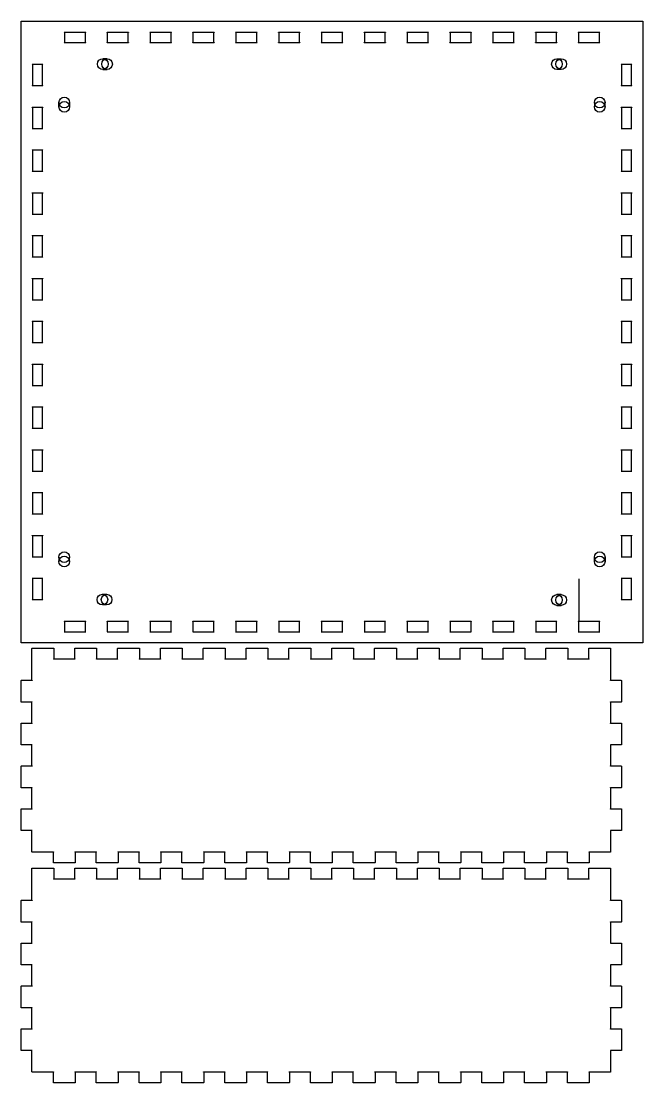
# Model space of a CAD drawing. Header units: millimetres. Extents: x 10 to 583, y 10 to 518.
# Drawn here: x 292.7 to 582.9, y 22.7 to 518.3 of the extents above; entities that cross this region are included whole.
import ezdxf

# ---------------------------------------------------------------- set-up
doc = ezdxf.new("R2010")
doc.units = ezdxf.units.MM
doc.layers.get('0').update_dxf_attribs({"linetype": 'CONTINUOUS'})

msp = doc.modelspace()

# ---------------------------------------------------------------- linework, layer by layer
for p, q in [((331.7677, 500.8), (330.7677, 500.8)), ((332.7677, 500.8), (331.7677, 500.8)), ((542.8333, 500.8), (543.8333, 500.8)), ((543.8333, 500.8), (544.8333, 500.8)), ((330.7677, 495.8), (331.7677, 495.8)), ((331.7677, 495.8), (332.7677, 495.8)), ((543.8333, 495.8), (542.8333, 495.8)), ((544.8333, 495.8), (543.8333, 495.8)), ((310.3029, 479.3352), (310.3029, 480.3352)), ((310.3029, 478.3352), (310.3029, 479.3352)), ((315.3029, 480.3352), (315.3029, 479.3352)), ((315.3029, 479.3352), (315.3029, 478.3352)), ((560.2981, 480.3352), (560.2981, 479.3352)), ((560.2981, 479.3352), (560.2981, 478.3352)), ((565.2981, 479.3352), (565.2981, 480.3352)), ((565.2981, 478.3352), (565.2981, 479.3352)), ((310.2739, 268.077), (310.2746, 267.077)), ((315.2746, 267.0806), (315.2739, 268.0806)), ((560.2981, 267.0638), (560.2981, 268.0638)), ((565.2981, 268.0638), (565.2981, 267.0638)), ((310.2746, 267.077), (310.2753, 266.077)), ((315.2753, 266.0806), (315.2746, 267.0806)), ((560.2981, 266.0638), (560.2981, 267.0638)), ((565.2981, 267.0638), (565.2981, 266.0638)), ((552.9842, 257.9992), (552.9827, 237.9992)), ((330.5795, 250.7764), (331.5795, 250.7757)), ((331.5795, 250.7757), (332.5795, 250.775)), ((543.8333, 250.599), (542.8333, 250.599)), ((544.8333, 250.599), (543.8333, 250.599)), ((331.576, 245.7757), (330.576, 245.7764)), ((332.576, 245.775), (331.576, 245.7757)), ((542.8333, 245.599), (543.8333, 245.599)), ((543.8333, 245.599), (544.8333, 245.599))]:
    msp.add_line(p, q)
for points in [[(292.699, 228.184), (292.699, 228.2), (292.699, 238.201), (292.699, 508.201), (292.699, 518.199), (292.699, 518.216), (292.728, 518.269), (292.782, 518.301), (292.8, 518.301), (302.8, 518.301), (572.798, 518.301), (582.799, 518.301), (582.817, 518.301), (582.87, 518.269), (582.902, 518.216), (582.902, 518.199), (582.902, 508.201), (582.902, 238.201), (582.902, 228.2), (582.902, 228.184), (582.87, 228.13), (582.817, 228.1), (582.799, 228.1), (572.798, 228.1), (302.8, 228.1), (292.8, 228.1), (292.782, 228.1), (292.728, 228.13)], [(322.699, 513.2), (322.699, 513.182), (322.728, 513.129), (322.782, 513.101), (322.8, 513.101), (317.801, 513.101), (312.8, 513.101), (312.816, 513.101), (312.87, 513.129), (312.9, 513.182), (312.9, 513.2), (312.9, 508.201), (312.9, 508.219), (312.87, 508.272), (312.816, 508.3), (312.8, 508.3), (322.8, 508.3), (322.782, 508.3), (322.728, 508.272), (322.699, 508.219), (322.699, 508.201)], [(332.8, 513.101), (332.817, 513.101), (332.871, 513.129), (332.899, 513.182), (332.899, 513.2), (332.899, 508.201), (332.899, 508.219), (332.871, 508.272), (332.817, 508.3), (332.8, 508.3), (342.801, 508.3), (342.783, 508.3), (342.729, 508.272), (342.7, 508.219), (342.7, 508.201), (342.7, 513.2), (342.7, 513.182), (342.729, 513.129), (342.783, 513.101), (342.801, 513.101), (337.8, 513.101)], [(352.799, 513.101), (352.817, 513.101), (352.87, 513.129), (352.901, 513.182), (352.901, 513.2), (352.901, 508.201), (352.901, 508.219), (352.87, 508.272), (352.817, 508.3), (352.799, 508.3), (362.8, 508.3), (362.783, 508.3), (362.73, 508.272), (362.701, 508.219), (362.701, 508.201), (362.701, 513.2), (362.701, 513.182), (362.73, 513.129), (362.783, 513.101), (362.8, 513.101), (357.798, 513.101)], [(382.782, 513.101), (382.799, 513.101), (377.8, 513.101), (372.801, 513.101), (372.816, 513.101), (372.868, 513.129), (372.9, 513.182), (372.9, 513.2), (372.9, 508.201), (372.9, 508.219), (372.868, 508.272), (372.816, 508.3), (372.801, 508.3), (382.799, 508.3), (382.782, 508.3), (382.729, 508.272), (382.7, 508.219), (382.7, 508.201), (382.7, 513.2), (382.7, 513.182), (382.729, 513.129)], [(392.8, 513.101), (392.818, 513.101), (392.871, 513.129), (392.899, 513.182), (392.899, 513.2), (392.899, 508.201), (392.899, 508.219), (392.871, 508.272), (392.818, 508.3), (392.8, 508.3), (402.802, 508.3), (402.784, 508.3), (402.728, 508.272), (402.699, 508.219), (402.699, 508.201), (402.699, 513.2), (402.699, 513.182), (402.728, 513.129), (402.784, 513.101), (402.802, 513.101), (397.799, 513.101)], [(422.783, 513.101), (422.801, 513.101), (417.802, 513.101), (412.799, 513.101), (412.817, 513.101), (412.87, 513.129), (412.902, 513.182), (412.902, 513.2), (412.902, 508.201), (412.902, 508.219), (412.87, 508.272), (412.817, 508.3), (412.799, 508.3), (422.801, 508.3), (422.783, 508.3), (422.73, 508.272), (422.698, 508.219), (422.698, 508.201), (422.698, 513.2), (422.698, 513.182), (422.73, 513.129)], [(442.782, 513.101), (442.8, 513.101), (437.801, 513.101), (432.802, 513.101), (432.816, 513.101), (432.872, 513.129), (432.901, 513.182), (432.901, 513.2), (432.901, 508.201), (432.901, 508.219), (432.872, 508.272), (432.816, 508.3), (432.802, 508.3), (442.8, 508.3), (442.782, 508.3), (442.729, 508.272), (442.701, 508.219), (442.701, 508.201), (442.701, 513.2), (442.701, 513.182), (442.729, 513.129)], [(462.802, 513.101), (457.8, 513.101), (452.801, 513.101), (452.815, 513.101), (452.871, 513.129), (452.9, 513.182), (452.9, 513.2), (452.9, 508.201), (452.9, 508.219), (452.871, 508.272), (452.815, 508.3), (452.801, 508.3), (462.802, 508.3), (462.781, 508.3), (462.728, 508.272), (462.7, 508.219), (462.7, 508.201), (462.7, 513.2), (462.7, 513.182), (462.728, 513.129), (462.781, 513.101)], [(482.783, 513.101), (482.801, 513.101), (477.799, 513.101), (472.8, 513.101), (472.817, 513.101), (472.87, 513.129), (472.899, 513.182), (472.899, 513.2), (472.899, 508.201), (472.899, 508.219), (472.87, 508.272), (472.817, 508.3), (472.8, 508.3), (482.801, 508.3), (482.783, 508.3), (482.727, 508.272), (482.699, 508.219), (482.699, 508.201), (482.699, 513.2), (482.699, 513.182), (482.727, 513.129)], [(502.782, 513.101), (502.8, 513.101), (497.801, 513.101), (492.799, 513.101), (492.816, 513.101), (492.869, 513.129), (492.901, 513.182), (492.901, 513.2), (492.901, 508.201), (492.901, 508.219), (492.869, 508.272), (492.816, 508.3), (492.799, 508.3), (502.8, 508.3), (502.782, 508.3), (502.73, 508.272), (502.701, 508.219), (502.701, 508.201), (502.701, 513.2), (502.701, 513.182), (502.73, 513.129)], [(522.728, 508.272), (522.7, 508.219), (522.7, 508.201), (522.7, 513.2), (522.7, 513.182), (522.728, 513.129), (522.781, 513.101), (522.799, 513.101), (517.8, 513.101), (512.801, 513.101), (512.815, 513.101), (512.868, 513.129), (512.9, 513.182), (512.9, 513.2), (512.9, 508.201), (512.9, 508.219), (512.868, 508.272), (512.815, 508.3), (512.801, 508.3), (522.799, 508.3), (522.781, 508.3)], [(542.798, 513.101), (537.799, 513.101), (532.8, 513.101), (532.818, 513.101), (532.871, 513.129), (532.899, 513.182), (532.899, 513.2), (532.899, 508.201), (532.899, 508.219), (532.871, 508.272), (532.818, 508.3), (532.8, 508.3), (542.798, 508.3), (542.78, 508.3), (542.731, 508.272), (542.699, 508.219), (542.699, 508.201), (542.699, 513.2), (542.699, 513.182), (542.731, 513.129), (542.78, 513.101)], [(552.87, 513.129), (552.902, 513.182), (552.902, 513.2), (552.902, 508.201), (552.902, 508.219), (552.87, 508.272), (552.817, 508.3), (552.799, 508.3), (562.8, 508.3), (562.783, 508.3), (562.73, 508.272), (562.698, 508.219), (562.698, 508.201), (562.698, 513.2), (562.698, 513.182), (562.73, 513.129), (562.783, 513.101), (562.8, 513.101), (557.798, 513.101), (552.799, 513.101), (552.817, 513.101)], [(297.9, 498.2), (297.9, 493.201), (297.9, 488.202), (297.9, 488.22), (297.87, 488.269), (297.816, 488.301), (297.799, 488.301), (302.8, 488.301), (302.782, 488.301), (302.729, 488.269), (302.7, 488.22), (302.7, 488.202), (302.7, 498.2), (302.7, 498.182), (302.729, 498.129), (302.782, 498.101), (302.8, 498.101), (297.799, 498.101), (297.816, 498.101), (297.87, 498.129), (297.9, 498.182)], [(572.901, 488.22), (572.869, 488.269), (572.816, 488.301), (572.798, 488.301), (577.801, 488.301), (577.783, 488.301), (577.73, 488.269), (577.698, 488.22), (577.698, 488.202), (577.698, 493.201), (577.698, 498.2), (577.698, 498.182), (577.73, 498.129), (577.783, 498.101), (577.801, 498.101), (572.798, 498.101), (572.816, 498.101), (572.869, 498.129), (572.901, 498.182), (572.901, 498.2), (572.901, 488.202)], [(302.729, 468.27), (302.7, 468.217), (302.7, 468.2), (302.7, 478.201), (302.7, 478.183), (302.729, 478.13), (302.782, 478.099), (302.8, 478.099), (297.799, 478.099), (297.816, 478.099), (297.87, 478.13), (297.9, 478.183), (297.9, 478.201), (297.9, 473.202), (297.9, 468.2), (297.9, 468.217), (297.87, 468.27), (297.816, 468.298), (297.799, 468.298), (302.8, 468.298), (302.782, 468.298)], [(572.816, 478.099), (572.869, 478.13), (572.901, 478.183), (572.901, 478.201), (572.901, 468.2), (572.901, 468.217), (572.869, 468.27), (572.816, 468.298), (572.798, 468.298), (577.801, 468.298), (577.783, 468.298), (577.73, 468.27), (577.698, 468.217), (577.698, 468.2), (577.698, 473.202), (577.698, 478.201), (577.698, 478.183), (577.73, 478.13), (577.783, 478.099), (577.801, 478.099), (572.798, 478.099)], [(302.7, 458.184), (302.729, 458.131), (302.782, 458.1), (302.8, 458.1), (297.799, 458.1), (297.816, 458.1), (297.87, 458.131), (297.9, 458.184), (297.9, 458.202), (297.9, 453.2), (297.9, 448.201), (297.9, 448.218), (297.87, 448.271), (297.816, 448.299), (297.799, 448.299), (302.8, 448.299), (302.782, 448.299), (302.729, 448.271), (302.7, 448.218), (302.7, 448.201), (302.7, 458.202)], [(577.73, 458.131), (577.783, 458.1), (577.801, 458.1), (572.798, 458.1), (572.816, 458.1), (572.869, 458.131), (572.901, 458.184), (572.901, 458.202), (572.901, 448.201), (572.901, 448.218), (572.869, 448.271), (572.816, 448.299), (572.798, 448.299), (577.801, 448.299), (577.783, 448.299), (577.73, 448.271), (577.698, 448.218), (577.698, 448.201), (577.698, 453.2), (577.698, 458.202), (577.698, 458.184)], [(297.816, 438.101), (297.87, 438.129), (297.9, 438.182), (297.9, 438.199), (297.9, 433.201), (297.9, 428.202), (297.9, 428.219), (297.87, 428.272), (297.816, 428.3), (297.799, 428.3), (302.8, 428.3), (302.782, 428.3), (302.729, 428.272), (302.7, 428.219), (302.7, 428.202), (302.7, 438.199), (302.7, 438.182), (302.729, 438.129), (302.782, 438.101), (302.8, 438.101), (297.799, 438.101)], [(572.816, 428.3), (572.798, 428.3), (577.801, 428.3), (577.783, 428.3), (577.73, 428.272), (577.698, 428.219), (577.698, 428.202), (577.698, 433.201), (577.698, 438.199), (577.698, 438.182), (577.73, 438.129), (577.783, 438.101), (577.801, 438.101), (572.798, 438.101), (572.816, 438.101), (572.869, 438.129), (572.901, 438.182), (572.901, 438.199), (572.901, 428.202), (572.901, 428.219), (572.869, 428.272)], [(302.7, 408.217), (302.7, 408.199), (302.7, 418.2), (302.7, 418.183), (302.729, 418.13), (302.782, 418.098), (302.8, 418.098), (297.799, 418.098), (297.816, 418.098), (297.87, 418.13), (297.9, 418.183), (297.9, 418.2), (297.9, 413.202), (297.9, 408.199), (297.9, 408.217), (297.87, 408.27), (297.816, 408.301), (297.799, 408.301), (302.8, 408.301), (302.782, 408.301), (302.729, 408.27)], [(577.783, 408.301), (577.73, 408.27), (577.698, 408.217), (577.698, 408.199), (577.698, 413.202), (577.698, 418.2), (577.698, 418.183), (577.73, 418.13), (577.783, 418.098), (577.801, 418.098), (572.798, 418.098), (572.816, 418.098), (572.869, 418.13), (572.901, 418.183), (572.901, 418.2), (572.901, 408.199), (572.901, 408.217), (572.869, 408.27), (572.816, 408.301), (572.798, 408.301), (577.801, 408.301)], [(297.87, 398.131), (297.9, 398.184), (297.9, 398.201), (297.9, 393.199), (297.9, 388.2), (297.9, 388.218), (297.87, 388.271), (297.816, 388.299), (297.799, 388.299), (302.8, 388.299), (302.782, 388.299), (302.729, 388.271), (302.7, 388.218), (302.7, 388.2), (302.7, 398.201), (302.7, 398.184), (302.729, 398.131), (302.782, 398.099), (302.8, 398.099), (297.799, 398.099), (297.816, 398.099)], [(572.869, 398.131), (572.901, 398.184), (572.901, 398.201), (572.901, 388.2), (572.901, 388.218), (572.869, 388.271), (572.816, 388.299), (572.798, 388.299), (577.801, 388.299), (577.783, 388.299), (577.73, 388.271), (577.698, 388.218), (577.698, 388.2), (577.698, 393.199), (577.698, 398.201), (577.698, 398.184), (577.73, 398.131), (577.783, 398.099), (577.801, 398.099), (572.798, 398.099), (572.816, 398.099)], [(302.8, 378.1), (297.799, 378.1), (297.816, 378.1), (297.87, 378.128), (297.9, 378.185), (297.9, 378.199), (297.9, 373.2), (297.9, 368.201), (297.9, 368.219), (297.87, 368.272), (297.816, 368.3), (297.799, 368.3), (302.8, 368.3), (302.782, 368.3), (302.729, 368.272), (302.7, 368.219), (302.7, 368.201), (302.7, 378.199), (302.7, 378.185), (302.729, 378.128), (302.782, 378.1)], [(577.783, 368.3), (577.73, 368.272), (577.698, 368.219), (577.698, 368.201), (577.698, 373.2), (577.698, 378.199), (577.698, 378.185), (577.73, 378.128), (577.783, 378.1), (577.801, 378.1), (572.798, 378.1), (572.816, 378.1), (572.869, 378.128), (572.901, 378.185), (572.901, 378.199), (572.901, 368.201), (572.901, 368.219), (572.869, 368.272), (572.816, 368.3), (572.798, 368.3), (577.801, 368.3)], [(297.816, 358.101), (297.87, 358.129), (297.9, 358.182), (297.9, 358.2), (297.9, 353.201), (297.9, 348.2), (297.9, 348.218), (297.87, 348.272), (297.816, 348.301), (297.799, 348.301), (302.8, 348.301), (302.782, 348.301), (302.729, 348.272), (302.7, 348.218), (302.7, 348.2), (302.7, 358.2), (302.7, 358.182), (302.729, 358.129), (302.782, 358.101), (302.8, 358.101), (297.799, 358.101)], [(577.698, 353.201), (577.698, 358.2), (577.698, 358.182), (577.73, 358.129), (577.783, 358.101), (577.801, 358.101), (572.798, 358.101), (572.816, 358.101), (572.869, 358.129), (572.901, 358.182), (572.901, 358.2), (572.901, 348.2), (572.901, 348.218), (572.869, 348.272), (572.816, 348.301), (572.798, 348.301), (577.801, 348.301), (577.783, 348.301), (577.73, 348.272), (577.698, 348.218), (577.698, 348.2)], [(297.9, 338.2), (297.9, 333.2), (297.9, 328.2), (297.9, 328.218), (297.87, 328.271), (297.816, 328.3), (297.799, 328.3), (302.8, 328.3), (302.782, 328.3), (302.729, 328.271), (302.7, 328.218), (302.7, 328.2), (302.7, 338.2), (302.7, 338.183), (302.729, 338.129), (302.782, 338.1), (302.8, 338.1), (297.799, 338.1), (297.816, 338.1), (297.87, 338.129), (297.9, 338.183)], [(572.901, 338.2), (572.901, 328.2), (572.901, 328.218), (572.869, 328.271), (572.816, 328.3), (572.798, 328.3), (577.801, 328.3), (577.783, 328.3), (577.73, 328.271), (577.698, 328.218), (577.698, 328.2), (577.698, 333.2), (577.698, 338.2), (577.698, 338.183), (577.73, 338.129), (577.783, 338.1), (577.801, 338.1), (572.798, 338.1), (572.816, 338.1), (572.869, 338.129), (572.901, 338.183)], [(302.7, 308.218), (302.7, 308.2), (302.7, 318.2), (302.7, 318.184), (302.729, 318.13), (302.782, 318.099), (302.8, 318.099), (297.799, 318.099), (297.816, 318.099), (297.87, 318.13), (297.9, 318.184), (297.9, 318.2), (297.9, 313.201), (297.9, 308.2), (297.9, 308.218), (297.87, 308.271), (297.816, 308.3), (297.799, 308.3), (302.8, 308.3), (302.782, 308.3), (302.729, 308.271)], [(572.901, 308.2), (572.901, 308.218), (572.869, 308.271), (572.816, 308.3), (572.798, 308.3), (577.801, 308.3), (577.783, 308.3), (577.73, 308.271), (577.698, 308.218), (577.698, 308.2), (577.698, 313.201), (577.698, 318.2), (577.698, 318.184), (577.73, 318.13), (577.783, 318.099), (577.801, 318.099), (572.798, 318.099), (572.816, 318.099), (572.869, 318.13), (572.901, 318.184), (572.901, 318.2)], [(297.9, 298.183), (297.9, 298.199), (297.9, 293.2), (297.9, 288.2), (297.9, 288.218), (297.87, 288.271), (297.816, 288.3), (297.799, 288.3), (302.8, 288.3), (302.782, 288.3), (302.729, 288.271), (302.7, 288.218), (302.7, 288.2), (302.7, 298.199), (302.7, 298.183), (302.729, 298.13), (302.782, 298.1), (302.8, 298.1), (297.799, 298.1), (297.816, 298.1), (297.87, 298.13)], [(572.798, 288.3), (577.801, 288.3), (577.783, 288.3), (577.73, 288.271), (577.698, 288.218), (577.698, 288.2), (577.698, 293.2), (577.698, 298.199), (577.698, 298.183), (577.73, 298.13), (577.783, 298.1), (577.801, 298.1), (572.798, 298.1), (572.816, 298.1), (572.869, 298.13), (572.901, 298.183), (572.901, 298.199), (572.901, 288.2), (572.901, 288.218), (572.869, 288.271), (572.816, 288.3)], [(297.816, 268.3), (297.799, 268.3), (302.8, 268.3), (302.782, 268.3), (302.729, 268.271), (302.7, 268.219), (302.7, 268.201), (302.7, 278.2), (302.7, 278.183), (302.729, 278.129), (302.782, 278.1), (302.8, 278.1), (297.799, 278.1), (297.816, 278.1), (297.87, 278.129), (297.9, 278.183), (297.9, 278.2), (297.9, 273.2), (297.9, 268.201), (297.9, 268.219), (297.87, 268.271)], [(577.73, 278.129), (577.783, 278.1), (577.801, 278.1), (572.798, 278.1), (572.816, 278.1), (572.869, 278.129), (572.901, 278.183), (572.901, 278.2), (572.901, 268.201), (572.901, 268.219), (572.869, 268.271), (572.816, 268.3), (572.798, 268.3), (577.801, 268.3), (577.783, 268.3), (577.73, 268.271), (577.698, 268.219), (577.698, 268.201), (577.698, 273.2), (577.698, 278.2), (577.698, 278.183)], [(297.87, 248.272), (297.816, 248.301), (297.799, 248.301), (302.8, 248.301), (302.782, 248.301), (302.729, 248.272), (302.7, 248.218), (302.7, 248.2), (302.7, 258.2), (302.7, 258.184), (302.729, 258.13), (302.782, 258.1), (302.8, 258.1), (297.799, 258.1), (297.816, 258.1), (297.87, 258.13), (297.9, 258.184), (297.9, 258.2), (297.9, 253.199), (297.9, 248.2), (297.9, 248.218)], [(572.901, 248.2), (572.901, 248.218), (572.869, 248.272), (572.816, 248.301), (572.798, 248.301), (577.801, 248.301), (577.783, 248.301), (577.73, 248.272), (577.698, 248.218), (577.698, 248.2), (577.698, 253.199), (577.698, 258.2), (577.698, 258.184), (577.73, 258.13), (577.783, 258.1), (577.801, 258.1), (572.798, 258.1), (572.816, 258.1), (572.869, 258.13), (572.901, 258.184), (572.901, 258.2)], [(312.816, 238.1), (312.87, 238.131), (312.9, 238.184), (312.9, 238.201), (312.9, 233.2), (312.9, 233.218), (312.87, 233.271), (312.816, 233.3), (312.8, 233.3), (317.801, 233.3), (322.8, 233.3), (322.782, 233.3), (322.728, 233.271), (322.699, 233.218), (322.699, 233.2), (322.699, 238.201), (322.699, 238.184), (322.728, 238.131), (322.782, 238.1), (322.8, 238.1), (312.8, 238.1)], [(342.801, 238.1), (332.8, 238.1), (332.817, 238.1), (332.871, 238.131), (332.899, 238.184), (332.899, 238.201), (332.899, 233.2), (332.899, 233.218), (332.871, 233.271), (332.817, 233.3), (332.8, 233.3), (337.8, 233.3), (342.801, 233.3), (342.783, 233.3), (342.729, 233.271), (342.7, 233.218), (342.7, 233.2), (342.7, 238.201), (342.7, 238.184), (342.729, 238.131), (342.783, 238.1)], [(362.8, 238.1), (352.799, 238.1), (352.817, 238.1), (352.87, 238.131), (352.901, 238.184), (352.901, 238.201), (352.901, 233.2), (352.901, 233.218), (352.87, 233.271), (352.817, 233.3), (352.799, 233.3), (357.798, 233.3), (362.8, 233.3), (362.783, 233.3), (362.73, 233.271), (362.701, 233.218), (362.701, 233.2), (362.701, 238.201), (362.701, 238.184), (362.73, 238.131), (362.783, 238.1)], [(382.799, 233.3), (382.782, 233.3), (382.729, 233.271), (382.7, 233.218), (382.7, 233.2), (382.7, 238.201), (382.7, 238.184), (382.729, 238.131), (382.782, 238.1), (382.799, 238.1), (372.801, 238.1), (372.816, 238.1), (372.868, 238.131), (372.9, 238.184), (372.9, 238.201), (372.9, 233.2), (372.9, 233.218), (372.868, 233.271), (372.816, 233.3), (372.801, 233.3), (377.8, 233.3)], [(402.699, 238.201), (402.699, 238.184), (402.728, 238.131), (402.784, 238.1), (402.802, 238.1), (392.8, 238.1), (392.818, 238.1), (392.871, 238.131), (392.899, 238.184), (392.899, 238.201), (392.899, 233.2), (392.899, 233.218), (392.871, 233.271), (392.818, 233.3), (392.8, 233.3), (397.799, 233.3), (402.802, 233.3), (402.784, 233.3), (402.728, 233.271), (402.699, 233.218), (402.699, 233.2)], [(412.817, 238.1), (412.87, 238.131), (412.902, 238.184), (412.902, 238.201), (412.902, 233.2), (412.902, 233.218), (412.87, 233.271), (412.817, 233.3), (412.799, 233.3), (417.802, 233.3), (422.801, 233.3), (422.783, 233.3), (422.73, 233.271), (422.698, 233.218), (422.698, 233.2), (422.698, 238.201), (422.698, 238.184), (422.73, 238.131), (422.783, 238.1), (422.801, 238.1), (412.799, 238.1)], [(442.701, 233.218), (442.701, 233.2), (442.701, 238.201), (442.701, 238.184), (442.729, 238.131), (442.782, 238.1), (442.8, 238.1), (432.802, 238.1), (432.816, 238.1), (432.872, 238.131), (432.901, 238.184), (432.901, 238.201), (432.901, 233.2), (432.901, 233.218), (432.872, 233.271), (432.816, 233.3), (432.802, 233.3), (437.801, 233.3), (442.8, 233.3), (442.782, 233.3), (442.729, 233.271)], [(462.7, 238.184), (462.728, 238.131), (462.781, 238.1), (462.802, 238.1), (452.801, 238.1), (452.815, 238.1), (452.871, 238.131), (452.9, 238.184), (452.9, 238.201), (452.9, 233.2), (452.9, 233.218), (452.871, 233.271), (452.815, 233.3), (452.801, 233.3), (457.8, 233.3), (462.802, 233.3), (462.781, 233.3), (462.728, 233.271), (462.7, 233.218), (462.7, 233.2), (462.7, 238.201)], [(482.783, 233.3), (482.727, 233.271), (482.699, 233.218), (482.699, 233.2), (482.699, 238.201), (482.699, 238.184), (482.727, 238.131), (482.783, 238.1), (482.801, 238.1), (472.8, 238.1), (472.817, 238.1), (472.87, 238.131), (472.899, 238.184), (472.899, 238.201), (472.899, 233.2), (472.899, 233.218), (472.87, 233.271), (472.817, 233.3), (472.8, 233.3), (477.799, 233.3), (482.801, 233.3)], [(492.901, 238.201), (492.901, 233.2), (492.901, 233.218), (492.869, 233.271), (492.816, 233.3), (492.799, 233.3), (497.801, 233.3), (502.8, 233.3), (502.782, 233.3), (502.73, 233.271), (502.701, 233.218), (502.701, 233.2), (502.701, 238.201), (502.701, 238.184), (502.73, 238.131), (502.782, 238.1), (502.8, 238.1), (492.799, 238.1), (492.816, 238.1), (492.869, 238.131), (492.901, 238.184)], [(512.801, 233.3), (517.8, 233.3), (522.799, 233.3), (522.781, 233.3), (522.728, 233.271), (522.7, 233.218), (522.7, 233.2), (522.7, 238.201), (522.7, 238.184), (522.728, 238.131), (522.781, 238.1), (522.799, 238.1), (512.801, 238.1), (512.815, 238.1), (512.868, 238.131), (512.9, 238.184), (512.9, 238.201), (512.9, 233.2), (512.9, 233.218), (512.868, 233.271), (512.815, 233.3)], [(532.871, 233.271), (532.818, 233.3), (532.8, 233.3), (537.799, 233.3), (542.798, 233.3), (542.78, 233.3), (542.731, 233.271), (542.699, 233.218), (542.699, 233.2), (542.699, 238.201), (542.699, 238.184), (542.731, 238.131), (542.78, 238.1), (542.798, 238.1), (532.8, 238.1), (532.818, 238.1), (532.871, 238.131), (532.899, 238.184), (532.899, 238.201), (532.899, 233.2), (532.899, 233.218)], [(552.902, 238.184), (552.902, 238.201), (552.902, 233.2), (552.902, 233.218), (552.87, 233.271), (552.817, 233.3), (552.799, 233.3), (557.798, 233.3), (562.8, 233.3), (562.783, 233.3), (562.73, 233.271), (562.698, 233.218), (562.698, 233.2), (562.698, 238.201), (562.698, 238.184), (562.73, 238.131), (562.783, 238.1), (562.8, 238.1), (552.799, 238.1), (552.817, 238.1), (552.87, 238.131)], [(572.869, 140.43), (572.816, 140.4), (572.798, 140.4), (567.799, 140.4), (567.817, 140.4), (567.87, 140.43), (567.902, 140.484), (567.902, 140.501), (567.902, 130.5), (567.902, 130.484), (567.87, 130.43), (567.817, 130.4), (567.799, 130.4), (557.798, 130.4), (557.816, 130.4), (557.869, 130.43), (557.9, 130.484), (557.9, 130.5), (557.9, 125.499), (557.9, 125.483), (557.869, 125.429), (557.816, 125.4), (557.798, 125.4), (547.8, 125.4), (547.783, 125.4), (547.73, 125.429), (547.702, 125.483), (547.702, 125.499), (547.702, 130.5), (547.702, 130.484), (547.73, 130.43), (547.783, 130.4), (547.8, 130.4), (537.799, 130.4), (537.817, 130.4), (537.87, 130.43), (537.901, 130.484), (537.901, 130.5), (537.901, 125.499), (537.901, 125.483), (537.87, 125.429), (537.817, 125.4), (537.799, 125.4), (527.801, 125.4), (527.78, 125.4), (527.731, 125.429), (527.699, 125.483), (527.699, 125.499), (527.699, 130.5), (527.699, 130.484), (527.731, 130.43), (527.78, 130.4), (527.801, 130.4), (517.8, 130.4), (517.818, 130.4), (517.871, 130.43), (517.899, 130.484), (517.899, 130.5), (517.899, 125.499), (517.899, 125.483), (517.871, 125.429), (517.818, 125.4), (517.8, 125.4), (507.799, 125.4), (507.781, 125.4), (507.728, 125.429), (507.7, 125.483), (507.7, 125.499), (507.7, 130.5), (507.7, 130.484), (507.728, 130.43), (507.781, 130.4), (507.799, 130.4), (497.801, 130.4), (497.815, 130.4), (497.872, 130.43), (497.9, 130.484), (497.9, 130.5), (497.9, 125.499), (497.9, 125.483), (497.872, 125.429), (497.815, 125.4), (497.801, 125.4), (487.8, 125.4), (487.782, 125.4), (487.729, 125.429), (487.701, 125.483), (487.701, 125.499), (487.701, 130.5), (487.701, 130.484), (487.729, 130.43), (487.782, 130.4), (487.8, 130.4), (477.799, 130.4), (477.816, 130.4), (477.869, 130.43), (477.901, 130.484), (477.901, 130.5), (477.901, 125.499), (477.901, 125.483), (477.869, 125.429), (477.816, 125.4), (477.799, 125.4), (467.801, 125.4), (467.783, 125.4), (467.73, 125.429), (467.702, 125.483), (467.702, 125.499), (467.702, 130.5), (467.702, 130.484), (467.73, 130.43), (467.783, 130.4), (467.801, 130.4), (457.8, 130.4), (457.817, 130.4), (457.87, 130.43), (457.898, 130.484), (457.898, 130.5), (457.898, 125.499), (457.898, 125.483), (457.87, 125.429), (457.817, 125.4), (457.8, 125.4), (447.802, 125.4), (447.781, 125.4), (447.728, 125.429), (447.7, 125.483), (447.7, 125.499), (447.7, 130.5), (447.7, 130.484), (447.728, 130.43), (447.781, 130.4), (447.802, 130.4), (437.801, 130.4), (437.815, 130.4), (437.871, 130.43), (437.9, 130.484), (437.9, 130.5), (437.9, 125.499), (437.9, 125.483), (437.871, 125.429), (437.815, 125.4), (437.801, 125.4), (427.8, 125.4), (427.782, 125.4), (427.729, 125.429), (427.701, 125.483), (427.701, 125.499), (427.701, 130.5), (427.701, 130.484), (427.729, 130.43), (427.782, 130.4), (427.8, 130.4), (417.802, 130.4), (417.816, 130.4), (417.872, 130.43), (417.901, 130.484), (417.901, 130.5), (417.901, 125.499), (417.901, 125.483), (417.872, 125.429), (417.816, 125.4), (417.802, 125.4), (407.801, 125.4), (407.783, 125.4), (407.73, 125.429), (407.698, 125.483), (407.698, 125.499), (407.698, 130.5), (407.698, 130.484), (407.73, 130.43), (407.783, 130.4), (407.801, 130.4), (397.799, 130.4), (397.817, 130.4), (397.87, 130.43), (397.902, 130.484), (397.902, 130.5), (397.902, 125.499), (397.902, 125.483), (397.87, 125.429), (397.817, 125.4), (397.799, 125.4), (387.802, 125.4), (387.784, 125.4), (387.727, 125.429), (387.699, 125.483), (387.699, 125.499), (387.699, 130.5), (387.699, 130.484), (387.727, 130.43), (387.784, 130.4), (387.802, 130.4), (377.8, 130.4), (377.818, 130.4), (377.871, 130.43), (377.899, 130.484), (377.899, 130.5), (377.899, 125.499), (377.899, 125.483), (377.871, 125.429), (377.818, 125.4), (377.8, 125.4), (367.799, 125.4), (367.781, 125.4), (367.729, 125.429), (367.7, 125.483), (367.7, 125.499), (367.7, 130.5), (367.7, 130.484), (367.729, 130.43), (367.781, 130.4), (367.799, 130.4), (357.798, 130.4), (357.815, 130.4), (357.868, 130.43), (357.9, 130.484), (357.9, 130.5), (357.9, 125.499), (357.9, 125.483), (357.868, 125.429), (357.815, 125.4), (357.798, 125.4), (347.8, 125.4), (347.782, 125.4), (347.729, 125.429), (347.7, 125.483), (347.7, 125.499), (347.7, 130.5), (347.7, 130.484), (347.729, 130.43), (347.782, 130.4), (347.8, 130.4), (337.8, 130.4), (337.816, 130.4), (337.87, 130.43), (337.9, 130.484), (337.9, 130.5), (337.9, 125.499), (337.9, 125.483), (337.87, 125.429), (337.816, 125.4), (337.8, 125.4), (327.799, 125.4), (327.782, 125.4), (327.729, 125.429), (327.7, 125.483), (327.7, 125.499), (327.7, 130.5), (327.7, 130.484), (327.729, 130.43), (327.782, 130.4), (327.799, 130.4), (317.801, 130.4), (317.817, 130.4), (317.871, 130.43), (317.9, 130.484), (317.9, 130.5), (317.9, 125.499), (317.9, 125.483), (317.871, 125.429), (317.817, 125.4), (317.801, 125.4), (307.8, 125.4), (307.782, 125.4), (307.728, 125.429), (307.699, 125.483), (307.699, 125.499), (307.699, 130.5), (307.699, 130.484), (307.728, 130.43), (307.782, 130.4), (307.8, 130.4), (297.799, 130.4), (297.781, 130.4), (297.729, 130.43), (297.7, 130.484), (297.7, 130.5), (297.7, 140.501), (297.7, 140.484), (297.729, 140.43), (297.781, 140.4), (297.799, 140.4), (292.8, 140.4), (292.782, 140.4), (292.728, 140.43), (292.699, 140.484), (292.699, 140.501), (292.699, 150.5), (292.699, 150.518), (292.728, 150.571), (292.782, 150.6), (292.8, 150.6), (297.799, 150.6), (297.781, 150.6), (297.729, 150.571), (297.7, 150.518), (297.7, 150.5), (297.7, 160.5), (297.7, 160.484), (297.729, 160.43), (297.781, 160.4), (297.799, 160.4), (292.8, 160.4), (292.782, 160.4), (292.728, 160.43), (292.699, 160.484), (292.699, 160.5), (292.699, 170.501), (292.699, 170.518), (292.728, 170.571), (292.782, 170.6), (292.8, 170.6), (297.799, 170.6), (297.781, 170.6), (297.729, 170.571), (297.7, 170.518), (297.7, 170.501), (297.7, 180.499), (297.7, 180.483), (297.729, 180.429), (297.781, 180.4), (297.799, 180.4), (292.8, 180.4), (292.782, 180.4), (292.728, 180.429), (292.699, 180.483), (292.699, 180.499), (292.699, 190.5), (292.699, 190.518), (292.728, 190.57), (292.782, 190.599), (292.8, 190.599), (297.799, 190.599), (297.781, 190.599), (297.729, 190.57), (297.7, 190.518), (297.7, 190.5), (297.7, 200.501), (297.7, 200.484), (297.729, 200.43), (297.781, 200.4), (297.799, 200.4), (292.8, 200.4), (292.782, 200.4), (292.728, 200.43), (292.699, 200.484), (292.699, 200.501), (292.699, 210.499), (292.699, 210.517), (292.728, 210.571), (292.782, 210.6), (292.8, 210.6), (297.799, 210.6), (297.781, 210.6), (297.729, 210.571), (297.7, 210.517), (297.7, 210.499), (297.7, 220.5), (297.7, 225.501), (297.7, 225.519), (297.729, 225.571), (297.781, 225.6), (297.799, 225.6), (307.8, 225.6), (307.817, 225.6), (307.87, 225.571), (307.899, 225.519), (307.899, 225.501), (307.899, 220.5), (307.899, 220.518), (307.87, 220.571), (307.817, 220.6), (307.8, 220.6), (317.801, 220.6), (317.783, 220.6), (317.729, 220.571), (317.7, 220.518), (317.7, 220.5), (317.7, 225.501), (317.7, 225.519), (317.729, 225.571), (317.783, 225.6), (317.801, 225.6), (327.799, 225.6), (327.816, 225.6), (327.87, 225.571), (327.9, 225.519), (327.9, 225.501), (327.9, 220.5), (327.9, 220.518), (327.87, 220.571), (327.816, 220.6), (327.799, 220.6), (337.8, 220.6), (337.782, 220.6), (337.73, 220.571), (337.701, 220.518), (337.701, 220.5), (337.701, 225.501), (337.701, 225.519), (337.73, 225.571), (337.782, 225.6), (337.8, 225.6), (347.8, 225.6), (347.817, 225.6), (347.871, 225.571), (347.9, 225.519), (347.9, 225.501), (347.9, 220.5), (347.9, 220.518), (347.871, 220.571), (347.817, 220.6), (347.8, 220.6), (357.798, 220.6), (357.78, 220.6), (357.731, 220.571), (357.699, 220.518), (357.699, 220.5), (357.699, 225.501), (357.699, 225.519), (357.731, 225.571), (357.78, 225.6), (357.798, 225.6), (367.799, 225.6), (367.817, 225.6), (367.87, 225.571), (367.901, 225.519), (367.901, 225.501), (367.901, 220.5), (367.901, 220.518), (367.87, 220.571), (367.817, 220.6), (367.799, 220.6), (377.8, 220.6), (377.783, 220.6), (377.73, 220.571), (377.698, 220.518), (377.698, 220.5), (377.698, 225.501), (377.698, 225.519), (377.73, 225.571), (377.783, 225.6), (377.8, 225.6), (387.802, 225.6), (387.816, 225.6), (387.872, 225.571), (387.9, 225.519), (387.9, 225.501), (387.9, 220.5), (387.9, 220.518), (387.872, 220.571), (387.816, 220.6), (387.802, 220.6), (397.799, 220.6), (397.782, 220.6), (397.729, 220.571), (397.7, 220.518), (397.7, 220.5), (397.7, 225.501), (397.7, 225.519), (397.729, 225.571), (397.782, 225.6), (397.799, 225.6), (407.801, 225.6), (407.818, 225.6), (407.871, 225.571), (407.899, 225.519), (407.899, 225.501), (407.899, 220.5), (407.899, 220.518), (407.871, 220.571), (407.818, 220.6), (407.801, 220.6), (417.802, 220.6), (417.784, 220.6), (417.728, 220.571), (417.699, 220.518), (417.699, 220.5), (417.699, 225.501), (417.699, 225.519), (417.728, 225.571), (417.784, 225.6), (417.802, 225.6), (427.8, 225.6), (427.817, 225.6), (427.87, 225.571), (427.902, 225.519), (427.902, 225.501), (427.902, 220.5), (427.902, 220.518), (427.87, 220.571), (427.817, 220.6), (427.8, 220.6), (437.801, 220.6), (437.783, 220.6), (437.727, 220.571), (437.698, 220.518), (437.698, 220.5), (437.698, 225.501), (437.698, 225.519), (437.727, 225.571), (437.783, 225.6), (437.801, 225.6), (447.802, 225.6), (447.816, 225.6), (447.869, 225.571), (447.901, 225.519), (447.901, 225.501), (447.901, 220.5), (447.901, 220.518), (447.869, 220.571), (447.816, 220.6), (447.802, 220.6), (457.8, 220.6), (457.782, 220.6), (457.729, 220.571), (457.701, 220.518), (457.701, 220.5), (457.701, 225.501), (457.701, 225.519), (457.729, 225.571), (457.782, 225.6), (457.8, 225.6), (467.801, 225.6), (467.815, 225.6), (467.872, 225.571), (467.9, 225.519), (467.9, 225.501), (467.9, 220.5), (467.9, 220.518), (467.872, 220.571), (467.815, 220.6), (467.801, 220.6), (477.799, 220.6), (477.781, 220.6), (477.728, 220.571), (477.7, 220.518), (477.7, 220.5), (477.7, 225.501), (477.7, 225.519), (477.728, 225.571), (477.781, 225.6), (477.799, 225.6), (487.8, 225.6), (487.818, 225.6), (487.87, 225.571), (487.899, 225.519), (487.899, 225.501), (487.899, 220.5), (487.899, 220.518), (487.87, 220.571), (487.818, 220.6), (487.8, 220.6), (497.801, 220.6), (497.784, 220.6), (497.731, 220.571), (497.699, 220.518), (497.699, 220.5), (497.699, 225.501), (497.699, 225.519), (497.731, 225.571), (497.784, 225.6), (497.801, 225.6), (507.799, 225.6), (507.817, 225.6), (507.869, 225.571), (507.901, 225.519), (507.901, 225.501), (507.901, 220.5), (507.901, 220.518), (507.869, 220.571), (507.817, 220.6), (507.799, 220.6), (517.8, 220.6), (517.783, 220.6), (517.73, 220.571), (517.701, 220.518), (517.701, 220.5), (517.701, 225.501), (517.701, 225.519), (517.73, 225.571), (517.783, 225.6), (517.8, 225.6), (527.801, 225.6), (527.816, 225.6), (527.868, 225.571), (527.9, 225.519), (527.9, 225.501), (527.9, 220.5), (527.9, 220.518), (527.868, 220.571), (527.816, 220.6), (527.801, 220.6), (537.799, 220.6), (537.782, 220.6), (537.729, 220.571), (537.7, 220.518), (537.7, 220.5), (537.7, 225.501), (537.7, 225.519), (537.729, 225.571), (537.782, 225.6), (537.799, 225.6), (547.8, 225.6), (547.818, 225.6), (547.871, 225.571), (547.899, 225.519), (547.899, 225.501), (547.899, 220.5), (547.899, 220.518), (547.871, 220.571), (547.818, 220.6), (547.8, 220.6), (557.798, 220.6), (557.78, 220.6), (557.728, 220.571), (557.699, 220.518), (557.699, 220.5), (557.699, 225.501), (557.699, 225.519), (557.728, 225.571), (557.78, 225.6), (557.798, 225.6), (567.799, 225.6), (567.817, 225.6), (567.87, 225.571), (567.902, 225.519), (567.902, 225.501), (567.902, 220.5), (567.902, 210.499), (567.902, 210.517), (567.87, 210.571), (567.817, 210.6), (567.799, 210.6), (572.798, 210.6), (572.816, 210.6), (572.869, 210.571), (572.901, 210.517), (572.901, 210.499), (572.901, 200.501), (572.901, 200.484), (572.869, 200.43), (572.816, 200.4), (572.798, 200.4), (567.799, 200.4), (567.817, 200.4), (567.87, 200.43), (567.902, 200.484), (567.902, 200.501), (567.902, 190.5), (567.902, 190.518), (567.87, 190.57), (567.817, 190.599), (567.799, 190.599), (572.798, 190.599), (572.816, 190.599), (572.869, 190.57), (572.901, 190.518), (572.901, 190.5), (572.901, 180.499), (572.901, 180.483), (572.869, 180.429), (572.816, 180.4), (572.798, 180.4), (567.799, 180.4), (567.817, 180.4), (567.87, 180.429), (567.902, 180.483), (567.902, 180.499), (567.902, 170.501), (567.902, 170.518), (567.87, 170.571), (567.817, 170.6), (567.799, 170.6), (572.798, 170.6), (572.816, 170.6), (572.869, 170.571), (572.901, 170.518), (572.901, 170.501), (572.901, 160.5), (572.901, 160.484), (572.869, 160.43), (572.816, 160.4), (572.798, 160.4), (567.799, 160.4), (567.817, 160.4), (567.87, 160.43), (567.902, 160.484), (567.902, 160.5), (567.902, 150.5), (567.902, 150.518), (567.87, 150.571), (567.817, 150.6), (567.799, 150.6), (572.798, 150.6), (572.816, 150.6), (572.869, 150.571), (572.901, 150.518), (572.901, 150.5), (572.901, 140.501), (572.901, 140.484)], [(337.782, 122.9), (337.8, 122.9), (347.8, 122.9), (347.817, 122.9), (347.871, 122.871), (347.9, 122.818), (347.9, 122.8), (347.9, 117.8), (347.9, 117.818), (347.871, 117.87), (347.817, 117.899), (347.8, 117.899), (357.798, 117.899), (357.78, 117.899), (357.731, 117.87), (357.699, 117.818), (357.699, 117.8), (357.699, 122.8), (357.699, 122.818), (357.731, 122.871), (357.78, 122.9), (357.798, 122.9), (367.799, 122.9), (367.817, 122.9), (367.87, 122.871), (367.901, 122.818), (367.901, 122.8), (367.901, 117.8), (367.901, 117.818), (367.87, 117.87), (367.817, 117.899), (367.799, 117.899), (377.8, 117.899), (377.783, 117.899), (377.73, 117.87), (377.698, 117.818), (377.698, 117.8), (377.698, 122.8), (377.698, 122.818), (377.73, 122.871), (377.783, 122.9), (377.8, 122.9), (387.802, 122.9), (387.816, 122.9), (387.872, 122.871), (387.9, 122.818), (387.9, 122.8), (387.9, 117.8), (387.9, 117.818), (387.872, 117.87), (387.816, 117.899), (387.802, 117.899), (397.799, 117.899), (397.782, 117.899), (397.729, 117.87), (397.7, 117.818), (397.7, 117.8), (397.7, 122.8), (397.7, 122.818), (397.729, 122.871), (397.782, 122.9), (397.799, 122.9), (407.801, 122.9), (407.818, 122.9), (407.871, 122.871), (407.899, 122.818), (407.899, 122.8), (407.899, 117.8), (407.899, 117.818), (407.871, 117.87), (407.818, 117.899), (407.801, 117.899), (417.802, 117.899), (417.784, 117.899), (417.728, 117.87), (417.699, 117.818), (417.699, 117.8), (417.699, 122.8), (417.699, 122.818), (417.728, 122.871), (417.784, 122.9), (417.802, 122.9), (427.8, 122.9), (427.817, 122.9), (427.87, 122.871), (427.902, 122.818), (427.902, 122.8), (427.902, 117.8), (427.902, 117.818), (427.87, 117.87), (427.817, 117.899), (427.8, 117.899), (437.801, 117.899), (437.783, 117.899), (437.727, 117.87), (437.698, 117.818), (437.698, 117.8), (437.698, 122.8), (437.698, 122.818), (437.727, 122.871), (437.783, 122.9), (437.801, 122.9), (447.802, 122.9), (447.816, 122.9), (447.869, 122.871), (447.901, 122.818), (447.901, 122.8), (447.901, 117.8), (447.901, 117.818), (447.869, 117.87), (447.816, 117.899), (447.802, 117.899), (457.8, 117.899), (457.782, 117.899), (457.729, 117.87), (457.701, 117.818), (457.701, 117.8), (457.701, 122.8), (457.701, 122.818), (457.729, 122.871), (457.782, 122.9), (457.8, 122.9), (467.801, 122.9), (467.815, 122.9), (467.872, 122.871), (467.9, 122.818), (467.9, 122.8), (467.9, 117.8), (467.9, 117.818), (467.872, 117.87), (467.815, 117.899), (467.801, 117.899), (477.799, 117.899), (477.781, 117.899), (477.728, 117.87), (477.7, 117.818), (477.7, 117.8), (477.7, 122.8), (477.7, 122.818), (477.728, 122.871), (477.781, 122.9), (477.799, 122.9), (487.8, 122.9), (487.818, 122.9), (487.87, 122.871), (487.899, 122.818), (487.899, 122.8), (487.899, 117.8), (487.899, 117.818), (487.87, 117.87), (487.818, 117.899), (487.8, 117.899), (497.801, 117.899), (497.784, 117.899), (497.731, 117.87), (497.699, 117.818), (497.699, 117.8), (497.699, 122.8), (497.699, 122.818), (497.731, 122.871), (497.784, 122.9), (497.801, 122.9), (507.799, 122.9), (507.817, 122.9), (507.869, 122.871), (507.901, 122.818), (507.901, 122.8), (507.901, 117.8), (507.901, 117.818), (507.869, 117.87), (507.817, 117.899), (507.799, 117.899), (517.8, 117.899), (517.783, 117.899), (517.73, 117.87), (517.701, 117.818), (517.701, 117.8), (517.701, 122.8), (517.701, 122.818), (517.73, 122.871), (517.783, 122.9), (517.8, 122.9), (527.801, 122.9), (527.816, 122.9), (527.868, 122.871), (527.9, 122.818), (527.9, 122.8), (527.9, 117.8), (527.9, 117.818), (527.868, 117.87), (527.816, 117.899), (527.801, 117.899), (537.799, 117.899), (537.782, 117.899), (537.729, 117.87), (537.7, 117.818), (537.7, 117.8), (537.7, 122.8), (537.7, 122.818), (537.729, 122.871), (537.782, 122.9), (537.799, 122.9), (547.8, 122.9), (547.818, 122.9), (547.871, 122.871), (547.899, 122.818), (547.899, 122.8), (547.899, 117.8), (547.899, 117.818), (547.871, 117.87), (547.818, 117.899), (547.8, 117.899), (557.798, 117.899), (557.78, 117.899), (557.728, 117.87), (557.699, 117.818), (557.699, 117.8), (557.699, 122.8), (557.699, 122.818), (557.728, 122.871), (557.78, 122.9), (557.798, 122.9), (567.799, 122.9), (567.817, 122.9), (567.87, 122.871), (567.902, 122.818), (567.902, 122.8), (567.902, 117.8), (567.902, 107.8), (567.902, 107.818), (567.87, 107.871), (567.817, 107.9), (567.799, 107.9), (572.798, 107.9), (572.816, 107.9), (572.869, 107.871), (572.901, 107.818), (572.901, 107.8), (572.901, 97.7995), (572.901, 97.7829), (572.869, 97.729), (572.816, 97.7), (572.798, 97.7), (567.799, 97.7), (567.817, 97.7), (567.87, 97.729), (567.902, 97.7829), (567.902, 97.7995), (567.902, 87.8004), (567.902, 87.8184), (567.87, 87.8706), (567.817, 87.8995), (567.799, 87.8995), (572.798, 87.8995), (572.816, 87.8995), (572.869, 87.8706), (572.901, 87.8184), (572.901, 87.8004), (572.901, 77.7998), (572.901, 77.7833), (572.869, 77.7296), (572.816, 77.7007), (572.798, 77.7007), (567.799, 77.7007), (567.817, 77.7007), (567.87, 77.7296), (567.902, 77.7833), (567.902, 77.7998), (567.902, 67.7997), (567.902, 67.8173), (567.87, 67.8713), (567.817, 67.9002), (567.799, 67.9002), (572.798, 67.9002), (572.816, 67.9002), (572.869, 67.8713), (572.901, 67.8173), (572.901, 67.7997), (572.901, 57.8005), (572.901, 57.7839), (572.869, 57.7303), (572.816, 57.7), (572.798, 57.7), (567.799, 57.7), (567.817, 57.7), (567.87, 57.7303), (567.902, 57.7839), (567.902, 57.8005), (567.902, 47.8), (567.902, 47.818), (567.87, 47.8716), (567.817, 47.9005), (567.799, 47.9005), (572.798, 47.9005), (572.816, 47.9005), (572.869, 47.8716), (572.901, 47.818), (572.901, 47.8), (572.901, 37.7994), (572.901, 37.7832), (572.869, 37.7292), (572.816, 37.7003), (572.798, 37.7003), (567.799, 37.7003), (567.817, 37.7003), (567.87, 37.7292), (567.902, 37.7832), (567.902, 37.7994), (567.902, 27.8005), (567.902, 27.784), (567.87, 27.7303), (567.817, 27.6999), (567.799, 27.6999), (557.798, 27.6999), (557.816, 27.6999), (557.869, 27.7303), (557.9, 27.784), (557.9, 27.8005), (557.9, 22.7996), (557.9, 22.7831), (557.869, 22.7294), (557.816, 22.7004), (557.798, 22.7004), (547.8, 22.7004), (547.783, 22.7004), (547.73, 22.7294), (547.702, 22.7831), (547.702, 22.7996), (547.702, 27.8005), (547.702, 27.784), (547.73, 27.7303), (547.783, 27.6999), (547.8, 27.6999), (537.799, 27.6999), (537.817, 27.6999), (537.87, 27.7303), (537.901, 27.784), (537.901, 27.8005), (537.901, 22.7996), (537.901, 22.7831), (537.87, 22.7294), (537.817, 22.7004), (537.799, 22.7004), (527.801, 22.7004), (527.78, 22.7004), (527.731, 22.7294), (527.699, 22.7831), (527.699, 22.7996), (527.699, 27.8005), (527.699, 27.784), (527.731, 27.7303), (527.78, 27.6999), (527.801, 27.6999), (517.8, 27.6999), (517.818, 27.6999), (517.871, 27.7303), (517.899, 27.784), (517.899, 27.8005), (517.899, 22.7996), (517.899, 22.7831), (517.871, 22.7294), (517.818, 22.7004), (517.8, 22.7004), (507.799, 22.7004), (507.781, 22.7004), (507.728, 22.7294), (507.7, 22.7831), (507.7, 22.7996), (507.7, 27.8005), (507.7, 27.784), (507.728, 27.7303), (507.781, 27.6999), (507.799, 27.6999), (497.801, 27.6999), (497.815, 27.6999), (497.872, 27.7303), (497.9, 27.784), (497.9, 27.8005), (497.9, 22.7996), (497.9, 22.7831), (497.872, 22.7294), (497.815, 22.7004), (497.801, 22.7004), (487.8, 22.7004), (487.782, 22.7004), (487.729, 22.7294), (487.701, 22.7831), (487.701, 22.7996), (487.701, 27.8005), (487.701, 27.784), (487.729, 27.7303), (487.782, 27.6999), (487.8, 27.6999), (477.799, 27.6999), (477.816, 27.6999), (477.869, 27.7303), (477.901, 27.784), (477.901, 27.8005), (477.901, 22.7996), (477.901, 22.7831), (477.869, 22.7294), (477.816, 22.7004), (477.799, 22.7004), (467.801, 22.7004), (467.783, 22.7004), (467.73, 22.7294), (467.702, 22.7831), (467.702, 22.7996), (467.702, 27.8005), (467.702, 27.784), (467.73, 27.7303), (467.783, 27.6999), (467.801, 27.6999), (457.8, 27.6999), (457.817, 27.6999), (457.87, 27.7303), (457.898, 27.784), (457.898, 27.8005), (457.898, 22.7996), (457.898, 22.7831), (457.87, 22.7294), (457.817, 22.7004), (457.8, 22.7004), (447.802, 22.7004), (447.781, 22.7004), (447.728, 22.7294), (447.7, 22.7831), (447.7, 22.7996), (447.7, 27.8005), (447.7, 27.784), (447.728, 27.7303), (447.781, 27.6999), (447.802, 27.6999), (437.801, 27.6999), (437.815, 27.6999), (437.871, 27.7303), (437.9, 27.784), (437.9, 27.8005), (437.9, 22.7996), (437.9, 22.7831), (437.871, 22.7294), (437.815, 22.7004), (437.801, 22.7004), (427.8, 22.7004), (427.782, 22.7004), (427.729, 22.7294), (427.701, 22.7831), (427.701, 22.7996), (427.701, 27.8005), (427.701, 27.784), (427.729, 27.7303), (427.782, 27.6999), (427.8, 27.6999), (417.802, 27.6999), (417.816, 27.6999), (417.872, 27.7303), (417.901, 27.784), (417.901, 27.8005), (417.901, 22.7996), (417.901, 22.7831), (417.872, 22.7294), (417.816, 22.7004), (417.802, 22.7004), (407.801, 22.7004), (407.783, 22.7004), (407.73, 22.7294), (407.698, 22.7831), (407.698, 22.7996), (407.698, 27.8005), (407.698, 27.784), (407.73, 27.7303), (407.783, 27.6999), (407.801, 27.6999), (397.799, 27.6999), (397.817, 27.6999), (397.87, 27.7303), (397.902, 27.784), (397.902, 27.8005), (397.902, 22.7996), (397.902, 22.7831), (397.87, 22.7294), (397.817, 22.7004), (397.799, 22.7004), (387.802, 22.7004), (387.784, 22.7004), (387.727, 22.7294), (387.699, 22.7831), (387.699, 22.7996), (387.699, 27.8005), (387.699, 27.784), (387.727, 27.7303), (387.784, 27.6999), (387.802, 27.6999), (377.8, 27.6999), (377.818, 27.6999), (377.871, 27.7303), (377.899, 27.784), (377.899, 27.8005), (377.899, 22.7996), (377.899, 22.7831), (377.871, 22.7294), (377.818, 22.7004), (377.8, 22.7004), (367.799, 22.7004), (367.781, 22.7004), (367.729, 22.7294), (367.7, 22.7831), (367.7, 22.7996), (367.7, 27.8005), (367.7, 27.784), (367.729, 27.7303), (367.781, 27.6999), (367.799, 27.6999), (357.798, 27.6999), (357.815, 27.6999), (357.868, 27.7303), (357.9, 27.784), (357.9, 27.8005), (357.9, 22.7996), (357.9, 22.7831), (357.868, 22.7294), (357.815, 22.7004), (357.798, 22.7004), (347.8, 22.7004), (347.782, 22.7004), (347.729, 22.7294), (347.7, 22.7831), (347.7, 22.7996), (347.7, 27.8005), (347.7, 27.784), (347.729, 27.7303), (347.782, 27.6999), (347.8, 27.6999), (337.8, 27.6999), (337.816, 27.6999), (337.87, 27.7303), (337.9, 27.784), (337.9, 27.8005), (337.9, 22.7996), (337.9, 22.7831), (337.87, 22.7294), (337.816, 22.7004), (337.8, 22.7004), (327.799, 22.7004), (327.782, 22.7004), (327.729, 22.7294), (327.7, 22.7831), (327.7, 22.7996), (327.7, 27.8005), (327.7, 27.784), (327.729, 27.7303), (327.782, 27.6999), (327.799, 27.6999), (317.801, 27.6999), (317.817, 27.6999), (317.871, 27.7303), (317.9, 27.784), (317.9, 27.8005), (317.9, 22.7996), (317.9, 22.7831), (317.871, 22.7294), (317.817, 22.7004), (317.801, 22.7004), (307.8, 22.7004), (307.782, 22.7004), (307.728, 22.7294), (307.699, 22.7831), (307.699, 22.7996), (307.699, 27.8005), (307.699, 27.784), (307.728, 27.7303), (307.782, 27.6999), (307.8, 27.6999), (297.799, 27.6999), (297.781, 27.6999), (297.729, 27.7303), (297.7, 27.784), (297.7, 27.8005), (297.7, 37.7994), (297.7, 37.7832), (297.729, 37.7292), (297.781, 37.7003), (297.799, 37.7003), (292.8, 37.7003), (292.782, 37.7003), (292.728, 37.7292), (292.699, 37.7832), (292.699, 37.7994), (292.699, 47.8), (292.699, 47.818), (292.728, 47.8716), (292.782, 47.9005), (292.8, 47.9005), (297.799, 47.9005), (297.781, 47.9005), (297.729, 47.8716), (297.7, 47.818), (297.7, 47.8), (297.7, 57.8005), (297.7, 57.7839), (297.729, 57.7303), (297.781, 57.7), (297.799, 57.7), (292.8, 57.7), (292.782, 57.7), (292.728, 57.7303), (292.699, 57.7839), (292.699, 57.8005), (292.699, 67.7997), (292.699, 67.8173), (292.728, 67.8713), (292.782, 67.9002), (292.8, 67.9002), (297.799, 67.9002), (297.781, 67.9002), (297.729, 67.8713), (297.7, 67.8173), (297.7, 67.7997), (297.7, 77.7998), (297.7, 77.7833), (297.729, 77.7296), (297.781, 77.7007), (297.799, 77.7007), (292.8, 77.7007), (292.782, 77.7007), (292.728, 77.7296), (292.699, 77.7833), (292.699, 77.7998), (292.699, 87.8004), (292.699, 87.8184), (292.728, 87.8706), (292.782, 87.8995), (292.8, 87.8995), (297.799, 87.8995), (297.781, 87.8995), (297.729, 87.8706), (297.7, 87.8184), (297.7, 87.8004), (297.7, 97.7995), (297.7, 97.7829), (297.729, 97.729), (297.781, 97.7), (297.799, 97.7), (292.8, 97.7), (292.782, 97.7), (292.728, 97.729), (292.699, 97.7829), (292.699, 97.7995), (292.699, 107.8), (292.699, 107.818), (292.728, 107.871), (292.782, 107.9), (292.8, 107.9), (297.799, 107.9), (297.781, 107.9), (297.729, 107.871), (297.7, 107.818), (297.7, 107.8), (297.7, 117.8), (297.7, 122.8), (297.7, 122.818), (297.729, 122.871), (297.781, 122.9), (297.799, 122.9), (307.8, 122.9), (307.817, 122.9), (307.87, 122.871), (307.899, 122.818), (307.899, 122.8), (307.899, 117.8), (307.899, 117.818), (307.87, 117.87), (307.817, 117.899), (307.8, 117.899), (317.801, 117.899), (317.783, 117.899), (317.729, 117.87), (317.7, 117.818), (317.7, 117.8), (317.7, 122.8), (317.7, 122.818), (317.729, 122.871), (317.783, 122.9), (317.801, 122.9), (327.799, 122.9), (327.816, 122.9), (327.87, 122.871), (327.9, 122.818), (327.9, 122.8), (327.9, 117.8), (327.9, 117.818), (327.87, 117.87), (327.816, 117.899), (327.799, 117.899), (337.8, 117.899), (337.782, 117.899), (337.73, 117.87), (337.701, 117.818), (337.701, 117.8), (337.701, 122.8), (337.701, 122.818), (337.73, 122.871)]]:
    msp.add_lwpolyline(points, close=True)
for centre in [(330.7677, 498.3), (332.7677, 498.3), (542.8333, 498.3), (544.8333, 498.3), (312.8029, 480.3352), (312.8029, 478.3352), (562.7981, 480.3352), (562.7981, 478.3352), (312.7739, 268.0788), (312.7753, 266.0788), (562.7981, 268.0638), (562.7981, 266.0638), (330.5777, 248.2764), (332.5777, 248.275), (542.8333, 248.099), (544.8333, 248.099)]:
    msp.add_circle(centre, 2.5)

doc.saveas('drawing.dxf')
